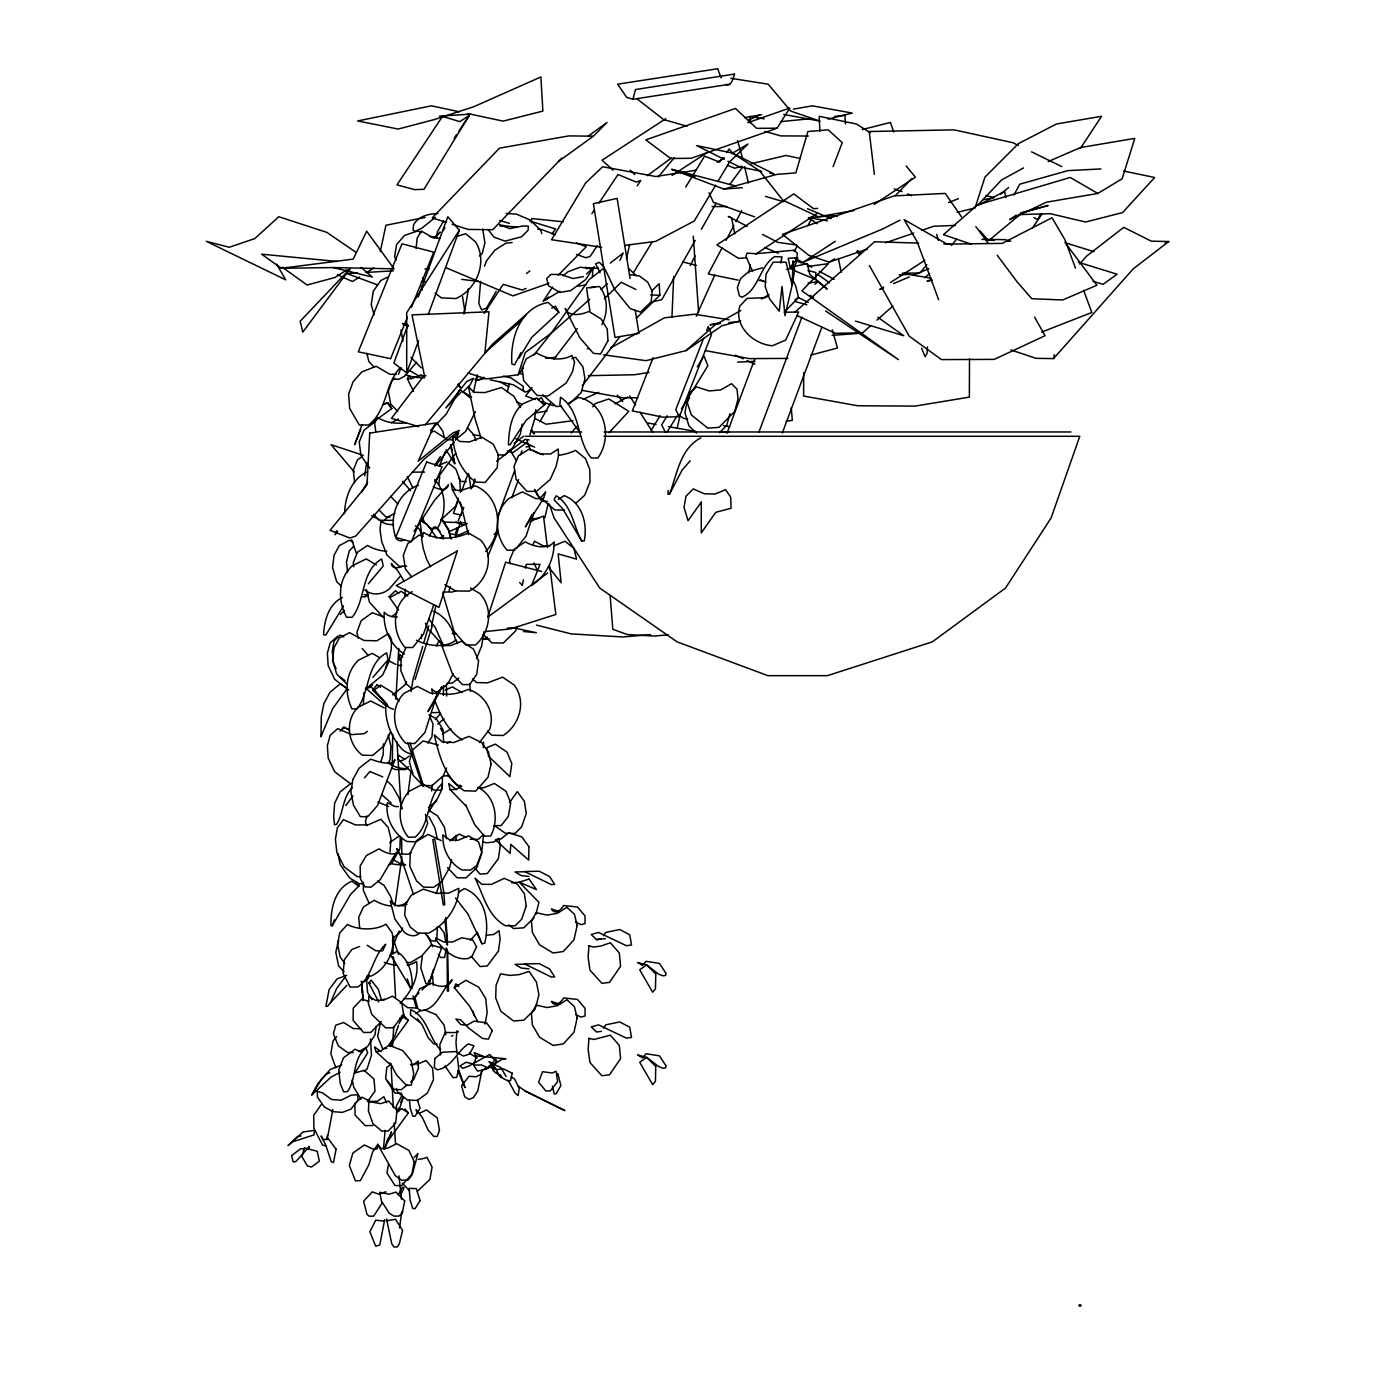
<?xml version="1.0" encoding="UTF-8"?>
<svg xmlns="http://www.w3.org/2000/svg" width="1375" height="1375" viewBox="0 0 1375 1375"><rect width="100%" height="100%" fill="white"/><g stroke="black" fill="none" stroke-linecap="round" stroke-linejoin="round"><path stroke-width="1.5" d="M363.395 882.406L363.344 890.416L369.17 903.323M803.688 372.625L803.619 396.034L857.622 405.745L914.977 406.123L969.358 397.134L969.495 358.909M364.736 475.853L366.644 462.55M443.438 695.32L443.489 685.472M442.423 776.823L442.303 788.528L436.047 801.556L428.433 807.555M392.322 764.036L392.7 734.147M383.402 743.892L383.23 754.566L380.703 761.87M400.262 836.309L399.919 848.702L392.184 862.641L388.781 864.875M815.667 279.469L794.819 270.858L790.212 267.3L797.947 257.761L788.15 258.277L790.212 267.3L807.434 263.639L809.737 274.295L827.131 289.094L815.667 279.469L815.856 272.542L807.916 270.497M531.472 222.784L531.644 218.539L563.217 221.787M671.945 317.436L673.664 276.684M483.33 747.708L483.588 741.984M363.395 704.223L363.945 692.691M592.419 277.492L592.848 268.606L579.992 267.248L567.806 271.837L563.234 275.739M437.405 927.008L436.872 937.733L435.394 941.05L431.338 940.913L425.253 933.608M395.88 699.308L398.75 648.467M383.488 1149.019L385.12 1130.302M927.438 346.947L927.059 353.323L925.169 356.761L921.594 348.15M392.528 1046.203L393.714 1027.039M422.022 536.009L419.908 520.661M421.317 638.619L421.592 634.545M390.019 852.122L390.981 838.802L388.214 827.458L380.909 819.294L368.105 824.863L355.609 824.983L343.423 819.689L337.339 827.956L335.414 839.317L336.875 852.569L344.094 866.766L357.191 876.631L360.903 876.597M668.198 490.359L667.872 494.209L669.436 494.261L682.12 470.078L690.216 460.762M431.664 790.9L432.248 785.039M416.092 248.548L417.123 238.236L421.248 231.017L433.606 238.012L439.948 238.391M436.666 237.858L437.284 231.997L443.695 220.842M410.919 771.616L407.911 794.561M404.697 595.564L405.436 589.222M480.597 281.359L478.827 303.531L481.611 309.891L486.475 308.069L496.203 291.38M535.786 409.647L534.6 419.169L529.908 434.947M438.728 484.894L439.811 476.403M376.131 1026.248L375.031 1034.791L367.538 1046.581L358.806 1051.652M344.678 511.672C345.297 496.1 352.052 478.844 366.953 471.969M326.837 1139.514L327.387 1135.286M399.506 1227.944L401.758 1211.719M394.9 905.798L401.93 856.917M455.641 840.881L456.552 835.227L450.656 840.812M411.056 691.625L413.084 679.25L422.692 646.405M464.32 313.723L468.462 288.63M446.239 947.891L444.675 957.344L440.636 957.55L438.333 954.456M397.994 1111.602L398.612 1108.078M522.208 424.05L520.455 433.795L512.892 447.511L504.9 455.022L497.664 454.884M388.472 1164.487L386.942 1172.858L394.952 1185.525L401.586 1185.68L412.552 1173.459L417.983 1153.505L414.047 1157.612M523.359 579.7L522.294 585.458L519.612 582.381M525.473 568.167L526.178 564.334L540.048 564.352L531.575 585.475C546.253 576.108 554.486 559.127 554.091 541.887A23.667 14.266 27.1 0 1 525.302 541.836L514.164 549.209L509.609 560.089L510.177 563.819M327.147 1139.772L332.836 1109.47M477.297 374.842L473.481 392.356M484.98 1024.1L487.18 1012.653L485.719 998.491L478.723 987.198L465.902 980.306L454.283 987.611L469.717 1006.259L477.744 1021.642M748.791 273.006L750.337 265.083M1010.883 349.938L1036.08 358.342L1053.542 358.6L1054.316 354.647M442.905 538.966L443.609 535.494L440.447 538.072M380.136 1024.134L377.644 1036.441L382.508 1048.541L386.787 1048.386M531.85 521.142L532.709 516.983M431.509 626.227L435.841 605.859M387.87 1138.448L384.536 1149.139L391.566 1131.866L387.045 1142.298L408.375 1112.822L404.886 1109.023M380.291 251.539L385.928 225.259L425.202 217.439M428.794 980.427L427.969 984.191L422.005 990M626.398 258.895L629.698 244.406M780.656 263.003L782.066 256.902L774.606 256.627C759.361 266.492 759.12 289.575 741.898 297.258L739.406 295.866L737.344 287.547L740.575 278.558L748.859 271.528L762.627 267.85M677.222 427.969L680.109 415.542M463.633 313.723L464.578 309.702L462.55 296.691M338.594 940.345L335.792 952.256L338.662 966.075L344.111 971.695M473.034 486.698L474.839 478.981M417.089 1064.834L417.983 1061.088L415.353 1063.82M507.341 391.772L509.334 383.453M544.809 517.756L548.264 503.284M366.867 815.856L365.406 821.683L366.73 825.619M535.889 914.392L538.931 902.309L519.269 882.183L511.672 882.836M535.889 1006.809L538.931 994.727L536.405 982.008L529.083 971.438L519.269 974.6L509.764 975.408L500.586 973.844L496.1 985.17L495.687 997.906L500.792 1011.227L513.494 1020.955L523.806 1020.233L535.373 1008.82M451.636 859.667L449.677 867.333L441.822 881.53L433.589 887.356L423.483 887.116L416.573 880.945L409.836 866.387L410.248 852.844L416.161 841.723L428.055 834.419L441.152 840.538M721.291 77.911A98.244 16.122 86 0 1 717.767 68.733L617.616 84.184L626.742 97.419L632.947 99.275L635.473 89.547L734.439 74.078M449.058 590.734L450.175 586.661M320.977 736.605L332.647 708.709L347.205 688.583L340.295 683.719L330 692.244L323.898 703.639L321.269 716.805L320.977 736.605L321.956 733.064M729.953 413.652L726.773 425.219L719.486 432.695M423.895 642.314L428.691 625.883M467.964 372.952L486.269 378.916L518.203 374.773L525.233 352.584L551.134 333.283L589.737 299.303M385.481 668.559L387.836 661.186M455.452 533.569L457.359 527.622M455.503 537.35L460.625 521.4M415.078 679.491L432.163 626.347M428.897 983.933L441.581 947.977L431.183 944.952L422.452 955.195L420.802 967.966L425.872 983.555L428.897 983.933L433.503 969.564M533.809 512.686L526.127 535.975L516.33 548.591M436.288 893.492L440.069 881.873M532.108 514.422L525.353 526.934L543.486 498.575L545.72 491.82L539.98 498.609M458.322 498.248L455.641 506.258L440.602 520.163M398.698 1111.155L403.425 1097.198M355.867 881.633A23.461 1.616 41.5 0 1 351.897 881.152C334.555 888.748 330.653 908.6 330.928 925.684L332.217 925.805L334.262 919.841M399.128 930.978L392.58 946.98M398.527 1025.166L394.883 1035.805L389.108 1044.794M518.977 358.239L531.661 337.459L558.817 312.297L548.212 302.448C519.853 307.467 510.056 338.662 511.861 363.962L514.542 364.942L520.902 352.739M473.808 1064.027L476.627 1055.966L505.897 1058.767L501.858 1059.266L494.931 1063.855M669.436 494.261C677.239 474.427 679.783 448.817 700.803 437.903M484.533 266.2L486.441 260.889L494.845 250.216L506.034 243.083L512.136 242.55M336.531 530.87L335.122 534.772L337.631 531.128M437.216 693.894L424.961 732.445L414.838 743.514L406.02 743.394C392.305 730.331 390.156 707.145 403.992 693.378L417.347 686.417L430.805 693.275L438.934 693.413L441.753 686.83L427.952 711.648L438.934 693.413M516.931 627.361L515.642 630.884L503.233 643.036L491.838 642.847L483.141 634.442M458.58 499.366L453.441 513.356L461.57 515.195M461.536 491.391L468.153 473.395M497.802 516.398L514.628 470.68M520.489 454.781L521.95 450.811M511.827 497.698L518.513 479.583M407.894 324.981L393.852 363.052L406.708 372.831L418.567 340.691M418.241 296.914L447.82 216.734L459.353 230.209L428.209 314.583M727.014 433.245L754.789 358.944M758.828 432.386L801.883 317.212M782.341 432.97L821.872 327.216M833.078 166.684L842.256 142.639L828.197 129.852L807.864 131.519L795.85 172.889L776.944 174.35L723.903 189.097L671.825 169.331L736.106 186.072M360.663 429.688L354.664 444.692L362.072 424.531M794.166 267.816L796.28 262.367L797.345 253.309L794.2 250.216L755.734 253.739L747.141 253.12L745.92 256.214L752.589 271.477M653.177 357.569L632.328 410.902L663.025 417.175L679.405 416.694L711.511 334.537L708.245 326.511L706.698 330.464M703.605 338.387L675.761 409.647L679.405 416.694M433.812 604.708L423.397 634.305L412.741 647.539L405.058 647.47C390.844 631.383 391.841 602.078 412.225 591.697M439.347 466.348L445.259 451.653M398.475 374.292L401.053 367.795M476.558 658.625L481.68 645.837L483.966 631.709M407.395 317.264L390.637 358.669L358.273 351.828L401.998 243.805L433.744 252.175L411.4 307.398M446.548 768.023L443.403 775.706L432.008 785.658L423.002 785.486L412.964 775.105L409.355 761.475L412.827 749.65L423.122 740.987L438.316 745.061M458.202 520.953L463.805 507.341M471.797 487.884L474.994 480.098M455.606 440.155L458.717 432.747L452.478 438.436M346.706 975.391L337.133 978.845L329.158 989.45L325.875 1006.414L327.68 1006.225L330.619 1002.478L336.514 988.728L344.334 978.141M454.283 987.611L455.916 983.847L458.786 986.528M475.355 411.709L465.627 431.509L455.675 439.519M532.95 544.741L534.497 541.234L543.503 545.961L549.587 545.961M405.78 647.934L401.105 658.487L400.847 670.777L406.484 684.062L412.517 689.322M369.05 975.012L366.695 980.289L367.555 992.441L371.972 999.659M619.884 260.425L623.236 252.983L610.311 263.072M696.248 316.13L714.811 275.052M361.608 492.181L367.641 481.92M400.658 1102.612L403.253 1097.061M400.658 1195.03L404.113 1187.622L402.291 1187.312L398.355 1194.652M402.652 928.005L401.002 931.511L393.061 938.163M436.511 645.992L438.986 640.698M390.586 731.809L383.848 745.989L372.625 755.425L362.347 755.219C347.583 744.03 344.506 720.878 357.93 707.386L370.7 700.975L384.192 707.919M307.931 1149.586L309.461 1146.389L296.089 1161.342L293.236 1162.064L291.569 1155.619L300.781 1148.641L304.356 1149.122M343.527 514.353L345.211 510.864M388.283 763.28L390.019 759.705L390.981 746.384L388.214 735.041M690.336 265.53L695.028 255.956M413.566 391.394L407.344 378.812L409.011 375.461L411.022 378.692M487.867 556.256L498.248 531.248L494.106 534.325M601.923 324.689C608.111 312.658 608.128 297.344 599.466 286.464L586.523 287.942L589.892 310.87M468.927 387.234L473.498 378.348L466.727 381.477L445.861 407.945L460.969 392.184M429.327 536.113L434.173 526.763M722.081 247.827L708.262 273.969L738.083 280.105M726.017 240.367L733.906 225.431M735.883 221.702L741.812 210.495M794.217 251.573L797.156 245.988M807.984 225.517L811.92 218.058M340.089 1072.277L330.877 1077.244L311.867 1094.912L317.917 1083.552L326.184 1074.27L329.708 1072.672M1013.942 195.061L1019.717 184.198L1067.945 170.62L1100.877 168.936M402.291 1094.895L396.395 1105.895L396.533 1109.556M399.128 1023.395L403.906 1014.509A17.583 6.033 32.9 0 1 399.953 1017.981M453.269 673.681L447.837 683.736L437.181 692.175M406.587 681.639L404.68 685.145L392.614 694.891M1040.686 214.088L1037.644 219.605L1033.88 217.594M695.148 240.436L661.822 299.647L653.314 301.606M701.387 229.35L715.962 203.431M539.894 421.713L550.498 403.219M459.766 389.486L446.273 414.116L430.512 430.392M332.217 925.805L350.556 894.42L359.202 885.655M715.67 185.195L694.22 221.048L655.583 241.381L624.491 245.455M717.819 181.603L729.627 161.889L747.966 144.031L731.723 153.639M633.428 272.697L652.334 241.742M685.695 187.086L704.602 156.114L719.692 162.181M469.339 115.345L423.964 189.32L414.7 189.63L396.997 184.886L442.475 116.394L459.852 121.636L469.339 115.345L458.837 131.192M651.062 430.409L660.034 415.8M667.236 415.8L661.667 424.858L665.225 431.956M697.297 366.867L703.966 355.988L707.867 365.767L681.502 408.684M667.219 431.939L677.102 415.834M777.15 128.184L756.645 128.356L735.488 108.436L645.786 139.889L670.622 158.469L691.092 158.297L777.15 128.184L789.817 108.006L747.914 122.667M428.553 812.178L436.236 799.975M355.162 1072.706L367.658 1052.889L366.008 1048.111C352.223 1058.819 356.795 1078.309 347.566 1091.561L343.733 1091.905L340.261 1083.741L338.748 1069.836L343.527 1057.77L355.094 1049.228L362.227 1052.442M427.814 743.222L431.973 736.656L433.005 723.92L429.859 716.702M459.353 230.209L406.708 312.658L406.708 372.831M484.516 312.898L503.198 284.35L522.311 290.039L526.075 288.423M382.456 1202.627L373.639 1216.136L369.136 1216.188L366.953 1214.297L363.619 1201.148L372.298 1191.884L378.692 1194.188L385.911 1191.73M1080.475 148.328L1101.564 116.273L1056.395 124.025L1018.445 143.584L984.912 177.152L975.081 207.969L957.155 212.369M454.163 138.222L456.5 134.698M591.886 213.692L594.258 210.117M599.019 203.002L617.994 174.505L636.333 182.084L640.767 180.503L637.227 185.797M434.655 465.248L440.43 456.569M597.248 245.764L590.202 256.352L585.905 257.761L576.434 254.427M1032.487 227.992L1042.078 213.847M603.505 935.705L605.705 932.456L619.678 929.517L629.733 934.777L631.52 945.003L626.381 945.708L598.538 932.439L591.233 934.502L596.475 939.623L605.447 938.712M603.505 1028.122L605.705 1024.873L619.678 1021.934L629.733 1027.194L631.52 1037.42L626.381 1038.125L598.538 1024.856L591.233 1026.919L596.475 1032.041L601.305 1031.353M442.664 231.12L444.95 227.786M321.372 1104.383L313.706 1115.331L313.912 1128.291L322.592 1145.169L326.012 1145.839M509.455 802.725L517.258 791.622L524.356 801.264L526.247 813.484L521.692 826.822L515.127 833.405L505.519 833.353L495.962 826.667M367.417 1101.736L375.031 1091.114L373.931 1078.963L364.066 1070.3L355.472 1072.844M1079.53 1305.219L1079.925 1306.25L1080.63 1305.27L1079.925 1306.25L1079.014 1305.391L1080.63 1305.27M389.555 1046.409L408.375 1020.405L404.886 1016.606M434.689 481.834L455.744 453.217M341 730.572L343.423 727.255L348.648 729.541M491.752 1064.267L489.706 1067.034L484.241 1068.77M720.277 161.064L722.82 157.627M726.636 152.488L729.18 149.05L733.133 153.588M729.712 184.473L742.431 167.372M345.778 805.595L352.963 795.884M552.578 287.066L543.056 301.348L559.848 291.259M551.908 233.922L555.62 228.937L529.925 221.083M378.744 1001.98L368.912 983.022L371.112 980.083L378.331 989.33L381.425 999.986M414.098 531.266L434.517 500.328L448.473 484.773A44.962 14.816 48.1 0 1 433.383 486.87M343.509 605.962L325.875 634.958L323.589 634.837C324.156 620.692 328.711 604.02 342.461 597.455M532.056 387.613L525.611 396.034L535.562 399.506M554.005 358.978L577.225 328.642M582.227 385.859L619.712 336.909M479.428 742.569L489.569 729.403C495.705 712.645 484.911 694.341 468.222 689.391A43.914 25.266 -35 0 1 431.681 688.927L432.661 694.066M485.667 551.478C504.316 532.589 501.239 496.547 475.234 485.822L460.488 490.6L452.444 489.741L451.086 483.227L455.125 489.586M435.325 466.108L454.334 441.77M518.203 374.773L523.462 368.139M533.998 354.853L551.134 333.283L589.291 279.486L603.848 268.125M951.5 245.472L956.553 239.13M336.634 1036.578L333.008 1041.03L330.825 1053.731L335.844 1067.791M571.278 433.056L576.658 426.491M592.745 406.811L595.427 403.528L608.781 398.956L628.822 411.314L609.005 432.764M658.316 176.945L674.214 157.747M311.867 1094.912L321.647 1079.066L330.464 1069.32L341.773 1064.972M920.064 272.8L926.87 264.636M368.277 583.859L383.23 566.019L381.717 558.955C360.577 571.312 365.956 599.758 352.223 617.289L346.637 617.272C337.597 600.892 337.752 578.806 352.395 565.658L366.248 558.92L376.389 565.005M400.073 1003.372C410.816 992.612 419.392 977.075 416.47 961.486A35.337 20.659 24.4 0 1 407.155 965.164M416.625 362.278L404.611 376.234L398.784 379.277L393.027 379.191M372.866 677.377L388.111 659.742L386.616 652.833C365.716 664.28 370.253 691.883 357.07 708.812L352.017 708.95C344.283 693.12 345.039 672.564 358.617 660.103L372.281 653.348L379.655 657.714M435.291 719.538L440.567 713.47M400.28 576.297L389.091 589.136A19.525 17.497 -38.1 0 1 364.736 589.892M484.069 312.95L486.853 309.77M689.683 397.891L687.208 400.692L684.905 412.689L688.961 425.975L696.661 433.142M1079.564 264.052L1086.594 256.145L1123.753 227.356L1151.356 241.175L1168.733 241.519L1133.138 268.933L1053.542 358.6M425.253 424.875L492.456 344.18L526.264 314.359L517.722 323.916L484.894 352.773L489.002 311.798L412.002 314.875L424.342 375.1L391.48 418.344L418.705 426.68M470.336 940.259L477.091 932.834M978.037 204.858L1001.602 179.953L1023.533 167.922M330.619 1002.478L346.981 985.273M381.236 1021.573L370.837 1032.419L363.498 1032.487L353.117 1020.319L353.255 1008.098L361.694 999.178L368.964 1001.395M561.773 158.108L492.714 229.728L468.084 229.419L452.152 224.297M895.469 195.525L911.848 178.492M792.172 278.592L795.85 286.361L798.514 297.533L784.197 312.262L798.686 312.022L785.641 340.123L772.423 345.744C753.517 344.438 733.528 326.081 739.853 306.041L747.141 298.392L765.308 297.653L768.608 295.831M463.031 392.081L468.995 385.98M474.977 379.878L477.967 376.819M545.841 299.939L548.745 297M558.319 275.103L586.283 246.692L576.606 242.98M353.53 546.511L349.284 550.825L346.448 562.083L347.634 572.017M435.222 237.188L440.223 232.117L435.205 236.93L429.636 236.603M400.331 367.572C384.656 383.762 387.527 410.592 368.569 424.978L359.356 425.012L349.663 408.461L348.614 394.161L353.1 381.717L361.866 371.886L376.148 366.283L389.95 374.327L396.344 374.292M558.439 161.459L593.364 136.194L606.994 122.461L587.898 136.366M368.809 977.419L364.667 981.578L360.989 981.561M408.392 766.562L405.436 769.519L395.312 769.553L391.737 768.092M533.93 917.83L523.806 927.816L513.494 928.538L508.733 924.894M604.364 298.736L621.191 282.305L635.8 289.438M651.509 291.156L659.123 283.714L659.88 295.264L636.316 318.192M419.031 992.922L413.084 998.731L403.769 998.68M383.797 520.953L387.836 517.017L394.934 513.305M352.43 787.48C342.478 797.242 343.492 812.745 336.652 824.347L334.486 824.673L333.678 816.423L334.606 803.327L340.175 791.811L351.158 783.269M569.852 403.442L581.23 392.494L584.942 378.881L582.948 366.833L575.592 357.345L571.777 358.566M372.402 684.991L369.566 687.723L365.733 687.998M479.514 255.956L482.298 253.292L484.911 242.894L482.728 229.092M340.227 614.591L344.609 610.414M398.544 610.225L389.091 596.767L395.502 590.717L398.75 593.502M417.588 1191.042L429.911 1179.458L432.077 1167.031L426.886 1157.234A18.838 10.364 1 0 1 418.361 1159.383M435.359 217.336L421.798 228.216L414.889 231.43L413.016 229.831L413.634 224.709C418.327 216.253 428.863 213.589 437.903 213.572M292.308 1141.92L302.913 1132.02L314.428 1130.37L314.033 1134.891L292.308 1141.92L287.977 1145.598L297.361 1136.764L301.056 1135.905M340.089 731.122L344.334 727.169A22.602 17.222 5 0 0 349.508 729.97M437.714 724.144L444.039 718.867M575.764 503.284L584.702 495.258L589.995 481.869L589.772 469.477L585.509 458.631L575.489 450.381A33.292 19.903 -13 0 1 559.556 455.159M603.711 354.819L645.992 360.68L686.039 350.591L714.605 325.239L740.833 310.509M870.564 325.772L862.589 332.836L835.33 333.3L797.002 315.511M876.941 320.134L892.891 306.006M924.791 277.767L929.586 273.522M337.752 636.213L330.172 642.898L327.37 653.142L328.178 665.62L334.658 679.319L348.752 690.027M794.75 312.314L874.603 241.742L918.586 243.134M600.995 289.403L607.423 283.748M1021.763 213.091L989.312 240.144M364.083 1071.469L367.142 1068.839L371.473 1055.158L370.425 1038.916M586.523 274.02L594.155 266.681L585.647 279.606L570.694 290.606L559.934 292.394L548.522 285.794L546.648 278.609L550.877 274.381L561.086 274.553L572.911 278.541L583.43 276.633M545.084 404.336L526.264 420.2L510.142 444.675L508.406 444.727C509.042 429.842 510.898 413.669 523.239 403.597L536.542 397.925L543.417 404.387L545.084 404.336L541.561 397.753L537.763 399.627M1000.708 194.098L1008.7 187.481M368.483 594.241L365.337 596.836L361.488 596.767M365.337 689.253L382.697 674.97L389.039 661.134L391.291 648.948L391.428 639.272L388.369 633.634L376.922 640.802L363.98 640.475L349.577 632.637L339.316 638.017L334.073 647.642L332.561 659.914L336.669 674.042L347.325 684.492M407.498 1084.617L401.311 1089.688L394.195 1089.481L385.67 1078.739L386.787 1067.378L391.497 1064.044M410.575 1082.073L413.669 1079.547L418.395 1068.341L418.258 1061.414A17.136 11.997 27.9 0 1 411.967 1064.663M514.267 443.3L523.755 436.098M391.755 616.791L397.066 612.528M795.231 299.784L798.497 297.189M814.842 284.264L818.108 281.686L808.053 283.044M395.158 378.228L391.875 380.806L388.352 391.445L390.672 403.941L397.822 411.486M526.556 273.47L529.822 270.961M496.616 461.244L525.009 439.433L529.169 439.88M375.444 421.523L363.962 430.238L359.236 441.925L360.92 455.383L369.686 468.102M415.972 1013.702L420.733 1010.144M397.1 1112.083L401.723 1108.628L408.375 1112.822M647.333 175.691L671.327 158.005M547.645 573.014L487.764 617.134L505.639 562.169L541.63 571.467M526.384 442.767L513.098 452.53L507.375 450.931M458.889 678.133L452.22 683.048L446.961 683.375M371.525 423.225L391.789 408.581L388.025 402.669L382.731 404.869M450.175 840.589L459.233 834.109L466.486 837.564M367.452 731.362L364.255 733.648L351.673 734.628L337.752 728.63L330.172 735.316L327.37 745.559L328.178 758.038L334.658 771.736L350.333 783.63M389.727 842.583L398.355 836.619M686.039 350.591L721.995 325.755L740.678 320.908M362.45 456.448L357.414 459.903L353.306 470.216L354.595 482.762M1016.366 215.084L1009.645 219.588L1046.427 202.194L1097.852 193.463L1122.172 178.75L1134.77 138.394L1080.509 147.537L1048.197 161.545M755.992 253.962L816.784 213.675M874.242 204.411L915.372 177.152L906.159 165.963M665.809 118.663L602.044 160.222L613.044 170.122M672.014 175.416L707.936 152.058M835.364 241.278L803.309 262.144L882.733 228.937L899.972 220.172M883.352 287.117L879.742 289.438L883.678 287.788M890.553 282.477L924.773 260.391M459.216 891.894L464.423 888.542C486.148 897.136 489.586 923.072 484.739 943.25L481.92 943.766L477.159 932.113M347.273 269.62L334.967 277.475L307.089 285.038L282.253 267.163M359.58 276.994L352.498 281.514L337.373 274.777M366.644 272.473L373.725 267.953M961.486 216.872L945.244 193.428L894.266 195.869L782.444 234.334L808.706 255.269L829.211 262.144L834.677 258.775M445.981 449.694L454.747 463.667L453.733 457.995M442.303 734.095L451.034 728.87M421.558 956.003L410.678 962.517L406.467 962.5M461.828 786.156L456.345 789.422L450.123 789.611L448.628 783.458L456.259 789.559M717.269 162.181L724.487 157.902M487.248 637.123L483.588 639.272L489.534 639.117M567.755 403.7L578.686 397.375C605.481 403.442 612.7 437.216 597.867 457.995L591.302 457.961C576.022 440.172 581.47 410.902 560.502 397.272L559.866 404.731L580.267 433.005M761.423 298.959L768.917 294.748M610.62 347.995L664.452 317.814L694.564 314.205L729.042 319.791M615.003 403.889L627.859 396.963M447.047 743.411L450.347 741.641M486.337 1068.856L491.459 1066.158M551.736 308.137L555.5 306.144L558.817 312.297M979.034 204.858L1004.575 191.366L1005.881 197.502M391.394 422.744L398.492 419.014M387.544 277.166L380.806 280.5L373.295 291.225L371.233 304.58L374.103 314.806M1164.986 243.341L1168.733 241.519M381.425 1000.398L384.467 998.938M416.333 1008.047L412.981 995.861M747.897 120.519L759.516 115.105M445.431 690.061L452.358 686.898L462.189 692.639M457.789 535.545L468.548 530.698M583.155 399.3L598.675 392.339M449.78 531.334L467.277 523.531M439.433 465.111L446.978 461.863M417.759 1064.078L426.078 1060.52L432.592 1068.134L433.503 1079.667L427.264 1093.245L417.295 1100.412L407.584 1100.103L397.822 1092.352L396.412 1088.845M455.933 590.511L452.341 592.041L443.162 591.972M484.206 377.352L476.919 380.463L484.223 378.623M893.527 283.611L909.27 276.959M913.189 275.292L928.933 268.641M553.644 545.944L564.953 541.217L573.839 548.212L576.589 559.127L558.147 553.902L561.138 582.742L548.333 566.723M418.481 485.203C399.369 491.631 389.331 514.233 394.539 533.259A25.592 11.447 -64 0 0 404.302 540.031M383.539 404.267L387.166 402.789L391.789 408.581M948.578 202.555L958.461 198.636M406.966 904.286L403.15 905.798L395.656 905.437L390.208 900.9L394.831 918.861L404.439 932.422A13.733 10.381 49.7 0 0 419.513 933.075M529.873 521.452L543.486 516.106L547.422 547.491M451.55 1036.062L452.959 1035.513M1041.7 332.08L1091.819 312.503L1083.655 290.383M359.631 946.447L351.914 949.455L344.369 959.698L343.114 973.208L350.161 987.13L357.981 986.941C372.797 976.267 372.608 955.814 385.756 944.247L382.645 950.813L375.873 950.795L367.177 945.295M931.064 279.675L927.059 281.153L932.405 280.156M430.581 432.438L434.242 431.131L447.459 439.605L453.578 440.017M411.194 852.947L407.533 854.236L399.627 853.841L396.653 848.513L400.658 856.436L413.514 894.575M548.952 283.284L512.892 295.883L445.998 267.73M829.211 262.144L867.453 249.012M885.552 242.791L913.739 233.114M921.783 230.347L933.848 226.205L955.212 225.431M456.053 236.62L465.609 233.75L475.406 241.691C488.125 261.834 476.902 289.317 455.933 298.581L441.323 297.842L435.084 293.116M741.916 166.169L734.766 168.231L727.22 165.206M1021.728 212.884L1048.145 205.459L1020.387 213.091M810.941 355.077L837.478 347.995L832.305 329.88M862.159 129.577L890.45 122.461L893.681 131.948M828.077 119.109L852.242 113.077L812.333 105.823L793.323 109.141M751.197 163.728L785.847 155.461L800.491 158.537M526.023 446.995L530.148 446.102M720.294 322.712L709.981 324.809L720.414 323.606M534.617 413.136L547.112 410.936M744.752 117.631L761.647 114.675M854.116 210.53L818.262 216.769L782.839 200.183L759.516 170.741L732.463 153.072L696.472 145.544L724.178 159.311M982.85 199.77L993.369 197.983M649.069 372.333L634.562 374.739L588.397 375.684M577.672 286.206L585.905 284.883M695.87 170.242L655.737 176.516L602.628 166.753L585.63 182.927L551.547 239.714L601.648 247.259M632.947 99.275L729.712 84.219M500.122 225.93L503.834 225.38M442.028 892.598L443.798 892.358L434.775 839.18L432.798 839.575L443.334 905.128M596.475 939.623L601.305 938.936M786.397 269.448L792.705 268.572M807.4 266.544L828.403 263.656L801.9 290.812L898.339 359.597L825.55 310.922M573.014 420.681L546.15 424.222L534.703 418.344M786.087 421.214L792.344 420.389L791.244 407.688M281.342 268.297L353.22 259.119L366.678 231.206L394.092 268.847L333.266 267.575L281.342 268.297L261.594 254.186L337.373 261.473M390.483 954.473L410.713 988.281L412.122 988.109C412.706 974.256 409.355 959.337 396.825 951.517A24.062 1.856 -36.5 0 1 392.305 952.17M728.767 322.644L739.2 321.423M381.012 1051.6L374.55 1046.891L375.959 1051.583L380.772 1051.033L388.936 1045.223L402.755 1050.586L411.039 1060.606L413.738 1073.548L411.348 1085.013L406.536 1085.459L396.791 1075.181L389.83 1062.755M485.65 631.555L510.709 628.839L555.844 614.47L549.794 566.328M587.4 348.769L588.878 348.614M780.484 121.636L809.6 118.8M834.556 116.359L844.955 115.345L845.453 123.922M486.458 935.206L493.745 934.502L498.953 930.703L500.156 938.936L498.42 951.036L487.3 965.972L480.098 966.573L471.281 956.416M545.531 358.273L555.93 357.277M531.025 519.011L538.897 518.289M590.047 287.633L595.323 287.152M668.25 634.82L654.208 636.058L627.223 634.511L612.837 629.286L610.105 595.341M650.513 634.614L622.858 636.969L571.038 633.875L536.508 625.109M817.609 208.381L813.553 208.691L793.787 193.909L716.891 244.887L738.581 258.397L746.625 257.812M723.903 189.097L742.311 187.688M832.098 335.38L858.877 333.369M1079.014 1305.391L1080.802 1305.511M439.416 116.153L470.491 114.108M443.455 775.998L448.714 775.672M598.555 268.228L586.231 268.503L585.286 267.266L592.367 268.898M357.517 272.955L346.981 273.591L377.781 284.969M365.939 272.456L393.336 270.841M424.927 268.967L429.155 268.727M755.081 361.419L737.567 362.072M407.344 378.812L411.417 378.641L421.231 374.928L424.273 377.661M720.655 432.163L729.077 431.802M507.358 628.1L512.514 627.877M899.181 274.794L908.823 274.433L930.944 278.163M1018.652 214.603L1050.38 213.692L1085.528 222.028L1122.55 212.592L1154.673 177.495L1123.598 171.016M432.712 712.628L438.505 712.491M478.088 787.927L483.742 787.789L494.398 783.441L506.034 791.33L510.727 802.862L508.303 816.475L501.17 825.55L493.694 825.705M561.533 406.312L556.084 406.45L542.661 394.762M524.975 871.561L539.206 871.217L549.639 876.58L554.692 884.452L551.289 884.589L525.095 871.75L514.989 871.939L521.348 875.652L528.945 876.408M524.975 963.978L539.206 963.634L549.639 968.997L554.692 976.869L551.289 977.006L525.095 964.167L514.989 964.356L521.348 968.069L528.945 968.825M372.831 1125.506L365.234 1125.661L355.077 1114.987L354.853 1103.352L362.106 1097.198L370.116 1101.444L377.369 1101.289L383.883 1096.734L386.65 1102.698M581.711 540.994C573.255 525.869 572.258 505.759 556.308 495.773A24.097 3.661 -41.7 0 0 554.314 500.053L562.65 508.698L581.711 540.994L584.272 540.942C587.606 523.411 582.227 502.7 564.197 495.602A24.097 3.661 -41.7 0 1 558.37 499.314M637.811 397.719L623.648 397.908L582.364 390.431M406.725 566.242L399.317 566.294L386.994 555.07L381.734 541.716L380.016 529.925L380.978 520.85A23.117 11.55 -19 0 0 393.662 524.597M397.822 665.431L401.689 665.414M787.961 358.411L749.341 358.6L705.358 350.625M363.017 883.695L358.944 883.712L349.577 877.852L340.158 864.514L337.941 853.566M367.073 976.078L371.147 976.061C387.011 968.602 396.275 949.764 392.03 932.663L385.997 924.206A29.012 17.772 3.4 0 1 347.394 924.481L339.728 933.006L337.562 944.161L340.158 956.931L344.867 963.6M902.309 273.144L919.17 273.075M412.345 472.141L424.617 472.089M543.486 498.575L535.7 498.592L522.363 491.889L508.613 498.695C493.711 512.136 494.364 535.459 507.031 550.189L515.092 550.172M712.044 206.559L726.619 206.559M534.325 431.973L581.625 431.973M604.192 431.973L1070.953 431.973M525.473 436.288L580.697 436.288M604.02 436.288L1079.787 436.288L1051.119 517.945L1005.52 588.053L932.302 641.867L827.372 675.675L767.92 675.675L677.119 641.867L599.741 588.053L554.142 517.945L549.244 504.006M393.748 520.334L380.617 520.334L371.663 515.659M564.472 509.97L554.864 509.97L537.333 495.206L534.6 489.466M808.311 136.039L780.725 135.902L764.827 131.347M460.642 785.383L457.084 785.348L447.545 775.208M593.364 136.194L568.803 135.902L499.469 148.173L432.231 217.903L446.17 222.372M981.887 239.405L1005.108 239.645L1009.181 240.917M470.112 839.3L478.242 839.386L483.588 834.402L481.559 853.755L476.73 867.883L465.988 877.852L457.084 877.783L447.545 867.625M403.305 324.466L407.516 324.569M426.061 375.787L418.292 375.616L409.63 370.562M390.019 517.103L385.997 517.017L378.864 509.902M437.181 1044.055L433.812 1043.986L428.123 1037.592L422.383 1025.114L417.364 1018.823M353.203 1052.562L347.411 1052.425L338.353 1045.894L333.438 1033.794L335.706 1025.252L343.595 1022.502L353.375 1028.586L361.023 1028.775M401.586 1093.263L394.952 1093.108L386.942 1080.441M759.189 280.62L763.4 280.723M421.369 281.634L424.892 281.737M943.714 243.925L949.988 244.114M404.009 863.964L400.28 863.844L393.027 859.409M417.295 1007.995L407.584 1007.686L401.07 1002.512M410.472 1064.577L414.219 1064.714M650.495 294.92L659.88 295.264M444.417 522.053L465.609 522.844M466.348 481.594L460.797 481.37L458.58 477.95M994.245 240.419L988.041 240.144L980.048 230.862M1006.655 240.969L1010.797 241.141M398.458 806.661L394.762 806.438L387.406 802.673C384.948 817.816 393.662 833.783 406.673 841.431L415.13 841.895L422.933 835.553L427.659 823.419L425.408 814.378M506.223 213.4L516.622 214.208L529.942 219.897L540.547 230.02L541.87 233.612M452.186 633.514L456.397 633.875M523.462 631.52L536.37 632.706L513.717 627.859M500.294 225.448L516.88 227.098M537.608 229.144L541.75 229.556L555.311 234.781M389.091 596.767L390.981 596.973L401.208 591.302L407.877 596.148M547.456 501.411L541.372 500.672L534.6 489.758M461.759 279.366L478.809 281.497M408.375 1020.405L401.723 1016.211M472.691 434.723L480.03 435.72M796.469 244.973L777.7 242.327L762.489 234.369M629.767 274.605L639.409 275.997L647.763 282.167L652.163 291.208L651.166 301.83L640.544 312.091L630.266 308.653L614.763 289.627L605.034 269.122M730.795 78.289L768.178 84.202L790.78 111.083L820.016 121.12L783.733 114.469M764.173 118.834L749.891 116.394L750.269 122.822M827.337 220.842L808.62 217.628L833.198 215.789L837.272 216.511M368.912 983.022L370.614 983.314M647.763 423.002L656.064 424.463M668.508 426.663L695.492 431.423M687.706 419.1L683.495 418.344L678.391 414.631M723.456 425.58L729.764 426.731M449.745 533.689L459.559 535.648M761.664 171.411L738.959 166.65L727.873 161.15M769.931 173.147L774.056 174.006L732.463 153.072M469.373 1053.095L476.798 1057.908M459.439 111.788L431.423 105.823L357.689 120.948L398.166 129.061L434.534 119.522L473.962 106.648L540.873 76.966L542.884 111.083L503.113 121.12L467.534 113.523M490.222 379.809L513.322 384.811L524.339 391.566M444.864 919.72L447.545 944.883M503.319 376.114L510.778 377.816L523.377 386.358A25.145 6.634 -60.2 0 0 530.698 389.056M333.266 267.575L372.384 277.08L361.127 267.438M985.961 195.628L994.039 197.605M474.323 1064.284L466.142 1062.239L460.058 1065.866L462.636 1068.306L468.187 1066.433L489.655 1054.47L494.811 1060.125M482.711 841.844L486.458 842.789L493.745 842.084L498.953 838.286L500.156 846.519L498.42 858.619L487.3 873.555L480.098 874.156L475.062 868.347M682.533 261.869L696.42 265.409M519.166 373.278L522.758 374.206M794.544 301.348L806.919 304.838M687.036 126.259L663.575 119.522L636.848 98.708M499.589 220.498L509.437 223.334M765.462 196.402L783.492 201.678M855.439 321.08L903.719 335.706L877.834 317.264M1078.378 262.264L1117.05 274.209L1103.094 284.367L1092.987 281.256M1065.745 242.894L1094.087 251.711M671.825 169.331L694.994 176.859M363.189 455.331L331.1 444.675L354.217 471.883M894.248 188.908L902.12 191.572M971.3 244.2L943.439 234.661L977.522 204.892L1070.231 177.478L1097.852 193.463M541.544 401.586L553.489 405.745M559.573 911.797L551.478 908.961A15.898 7.803 -72.3 0 0 563.63 905.523L577.448 907.002L585.045 915.888L585.062 923.587L581.006 924.636L575.592 922.178M559.573 1004.214L551.478 1001.378A15.898 7.803 -72.3 0 0 563.63 997.941L577.448 999.419L585.045 1008.305L585.062 1016.005L581.006 1017.053L575.592 1014.595M754.617 216.838L713.453 202.331L708.984 192.758M422.933 536.473L419.066 535.098L407.773 543.675L403.287 555.414L405.505 569.027L411.417 576.589M383.488 616.859L372.281 612.717L361.144 620.778L356.916 632.277L358.153 638.052M499.469 224.709L509.833 228.594L522.586 226.033L528.481 226.153L528.069 230.278L521.503 236.809L505.227 241.123L494.106 237.239L488.108 229.591M483.158 1056.189L474.169 1052.631L476.798 1058.011M760.014 279.795L765.737 282.064M455.778 521.984L463.53 525.13M377.884 802.055L388.627 806.438M424.273 1009.766L435.995 1014.595L444.073 1025.011L445.844 1034.584M382.748 776.875L369.858 771.513A31.505 1.341 -53.3 0 1 364.409 777.855M764.5 247.448L778.284 253.223M796.005 260.631L801.917 263.106M477.898 787.325C495.327 795.764 499.555 819.775 490.652 836.017L484.447 836.172L474.822 824.828L465.489 804.512M807.537 208.708L831.05 218.625M492.834 1063.906L500.861 1067.516L506.155 1076.573M515.9 438.762L534.617 447.167M735.402 355.248L743.153 358.806M747.038 360.577L754.806 364.134M516.519 401.758L521.52 404.147M1018.308 145.406L1012.653 142.639L954.027 129.852L869.241 131.519L874.38 174.35M1031.542 151.852L1061.758 166.581M798.686 297.653L808.277 302.397M524.7 1090.822L564.884 1110.622L525.216 1090.942L518.306 1086.216M907.775 193.909L911.488 195.766M343.75 636.917L340.038 635.061L334.056 641.077L332.252 651.028L333.592 663.438L336.119 668.594M433.211 611.17C445.259 615.897 453.252 628.289 455.555 640.647M388.352 660.636L395.931 664.486M747.278 226.411L728.269 216.459L731.552 217.68L734.783 233.922M794.819 258.173L811.697 267.231M819.208 271.27L834.212 279.331M353.169 542.18L349.577 540.22L339.316 545.6L334.073 555.225L332.561 567.497L336.669 581.625L341.241 586.094M428.983 714.725L436.288 718.713L442.956 729.541L443.661 742.672M499.589 381.597L508.887 386.856M511.139 1076.969L514.491 1078.877L519.217 1088.364L518.117 1095.566L515.109 1093.073L508.2 1080.234M421.214 232.719L417.931 230.828L404.439 235.452L396.636 244.527L394.573 256.506L396.12 260.081M470.439 588.053L479.72 593.433C493.711 608.266 490.239 631.916 475.578 644.978L465.661 644.909L454.008 631.245L442.664 593.141M444.881 584.667L455.623 590.958L469.15 591.113C487.403 581.969 495.533 555.603 480.459 539.963L468.514 533.036A46.423 31.058 -25.8 0 1 423.62 532.348L421.644 539.12L423.242 548.556L426.783 559.659L430.598 566.723M464.372 392.597L471.556 396.997M810.047 295.367L813.553 297.533M870.341 132.722L856.419 124.025L819.173 116.273L819.878 131.106M428.931 810.305L437.577 815.908L444.434 827.217L446.583 838.767M389.984 955.78L393.37 958.014M377.592 881.117L384.089 885.414L390.637 896.552L393.25 904.441M808.397 217.783L817.317 223.73M377.008 684.819L380.548 687.191M404.68 759.309L398.733 755.288A21.88 6.102 -50.2 0 0 409.217 755.958M488.898 1066.175L494.089 1069.716M356.211 252.484L326.803 232.358L278.764 216.734L254.788 238.597L229.247 247.259L206.267 241.312L285.708 279.847L276.633 264.137M817.455 274.192L829.52 282.803M340.312 677.17L345.073 680.625M420.956 519.991L427.367 524.683L436.717 537.986M457.48 384.639L460.539 386.977M419.53 1022.106L410.506 1015.111L410.695 1009.645C427.694 1016.967 428.57 1037.884 440.636 1049.967M448.456 463.066L455.864 469.047L459.817 479.617L460.35 492.233M857.536 250.542L860.819 253.206M461.089 390.448L470.061 397.753M496.427 1073.394L493.092 1070.627L492.903 1065.591M462.309 739.991C447.769 730.83 440.275 715.155 434.483 699.6M404.387 654.105C390.345 645.408 382.972 628.444 384.244 612.219A23.341 14.111 -25.5 0 0 397.306 616.877M472.416 678.889L476.678 682.584L487.678 682.825L502.597 677.153L514.181 685.025C526.625 701.37 519.853 724.814 503.233 735.47L491.838 735.264L487.489 731.07M366.386 688.669L386.53 706.475M381.872 794.784L391.17 803M415.473 525.714L419.805 529.564L422.005 537.436M375.959 1051.583L392.752 1067M402.686 657.233L399.609 654.397L399.747 660.292M398.819 760.117L412.878 773.128M488.159 755.992L509.902 776.634L511.809 763.589L507.031 752.159L495.361 744.15L486.836 747.622L487.833 753.895M628.925 268.744L636.127 275.602M386.856 780.794L392.322 786.036L398.973 797.62L402.308 808.844M420.475 519.836L423.483 522.706M630.18 170.156L634.717 174.591M410.953 357.5L421.317 367.881M372.986 690.078L387.32 704.894M450.123 789.611L465.747 805.819M856.625 251.487L859.547 254.53M402.291 1183.188L409.63 1190.836M435.703 526.831L440.017 531.334M604.106 267.266L599.397 262.333L595.598 263.777L600.05 272.783M390.672 496.358L397.822 503.903M467.363 427.814L473.842 434.689L475.973 440.55M374.361 367.348L368.878 361.505L366.85 353.289M387.509 704.911L374.155 690.164L387.647 705.925M373.484 514.181L378.83 520.094M382.852 616.962L369.48 602.164L366.42 589.686M429.464 630.18L440.258 642.348M434.741 479.72C447.133 492.628 446.325 513.889 437.336 528.498L430.444 528.327L424.72 522.62L422.262 517.447M362.227 648.536L368.363 655.48M617.22 395.158L622.737 401.586M402.583 481.336L410.541 490.72M369.892 685.403L380.05 697.4M455.486 897.978L467.964 914.066L481.92 943.766M439.45 926.647L444.073 932.594L445.844 942.167M491.322 1066.037L493.848 1069.303M496.375 1072.552L501.205 1077.708L500.448 1074.734M428.639 618.767L435.033 627.052L443.678 646.147M531.214 430.53L533.62 433.692M1064.817 242.258L1096.923 285.209L1062.755 299.956L1031.834 298.736L1017.242 282.047L997.167 255.166M975.82 226.6L988.367 243.409M399.025 701.267L392.339 692.295L380.497 685.094A27.483 1.873 -44.7 0 1 377.008 684.819M436.648 422.555L442.733 431.028L444.177 437.233M440.516 946.309L441.581 947.977M441.736 518.719L448.748 529.667L451.258 539.138M441.375 518.959L448.37 529.908L450.416 537.453M629.698 395.966L635.439 404.989M640.028 412.225L652.644 432.094M531.97 430.22L534.256 433.812M437.198 528.137L443.781 538.622M509.764 449.797L516.536 460.694M404.044 581.041L397.736 570.711L391.394 563.475A29.786 10.484 -43.2 0 0 402.858 566.242M440.516 728.337L443.455 733.184M360.955 1099.055L353.77 1087.247L352.155 1079.994M422.503 277.802L424.617 281.325M520.403 407.533L513.906 396.327L501.497 387.492L484.877 392.58L473.859 392.305L468.445 386.65L475.166 419.152L481.113 438.23M1034.567 317.092L1045.069 335.706L994.211 359.391L941.48 359.597L909.236 336.205L869.361 265.512M452.444 489.741L463.134 509.266M428.914 816.63L434.912 827.956L437.422 839.42M407.275 476.523L412.913 487.97M444.984 1065.986L453.097 1077.691L456.775 1077.312L458.717 1068.255L457.359 1057.083M427.556 935.395L432.609 946.705M534.033 562.959L537.367 570.522M425.425 623.184L428.244 630.523M458.494 383.677L459.817 387.2M407.189 978.862L410.713 988.281M938.627 299.733L917.159 241.742L904.2 219.691L947.066 244.114L1002.203 243.392L1052.064 217.748L1065.109 240.092L1075.491 268.263M457.497 643.62L456.139 639.822A31.952 20.041 18.1 0 1 416.436 640.217M526.883 440.275L530.372 450.227M398.561 954.473L393.766 940.689L393.697 936.427M351.673 539.756L356.503 553.627M407.739 742.775L422.709 786.294L423.517 785.984L410.025 742.964M737.55 140.594L742.586 158.417M468.445 534.6L460.298 502.064M417.536 1100.223L420.062 1108.233L415.13 1116.208L412.775 1116.122L410.162 1107.837L409.475 1099.897M472.708 1010.642L474.478 1016.262M936.667 234.369L938.386 240.35M450.416 445.036L454.747 463.667M450.759 444.83L452.272 450.502M421.334 286.206L422.314 290.005M557.82 1073.497L560.862 1085.597L556.205 1093.778L554.211 1093.916L552.406 1086.25M744.562 166.633L748.481 183.03M838.423 258.552L841.208 272.456M400.95 329.966L402.978 341.258M630.094 278.541L617.134 198.395L593.398 203.706L615.02 337.391L638.962 333.369L635.216 310.166M468.858 474.375L471.006 488.967M375.805 431.509L374.602 423.087L377.489 417.502A47.231 35.75 -26.4 0 0 405.763 422.83M469.614 684.097L470.559 691.47M363.017 1000.57L361.694 981.991L363.223 1000.587M395.553 1143.948L394.109 1122.705M398.939 1175.814L401.431 1199.172M353.736 566.827L353.306 562.633L357.414 552.32L367.486 545.428A28.187 19.284 19.2 0 0 386.805 551.186M456.93 1053.13L455.984 1042.68L456.93 1030.906A23.822 2.08 5.3 0 1 445.277 1032.402L439.828 1044.639L440.516 1055.003M359.666 927.884L358.703 917.331L363.395 907.002L374.275 900.264A27.208 17.995 25.1 0 0 390.706 905.97M396.98 741.795L400.95 805.698M432.592 975.717L433.348 985.325M443.798 892.358L444.744 904.956M445.706 917.555L447.459 940.672M693.275 236.139L698.586 312.142M392.528 939.812L393.198 952.566M393.422 956.828L395.57 997.236M391.188 1067.498L393.319 1107.855M446.359 685.334L446.669 696.042M447.683 951.191L448.508 991.134L447.391 991.169L447.116 949.025M401.552 837.702L401.878 854.786M447.064 940.586L447.081 944.797M734.439 74.095A98.244 16.122 86 0 1 725.914 84.339M407.567 901.742A27.208 17.995 25.1 0 1 398.011 905.85M408.461 326.253A24.028 13.441 -22.5 0 1 402.531 323.314M424.652 377.575A31.419 20.23 17.6 0 1 405.264 374.584M393.577 709.259A25.713 15.194 -24.1 0 1 385.859 704.275C384.605 720.672 391.119 737.086 402.05 749.186A18.82 15.331 59.4 0 0 412.431 754.05M543.331 454.764A33.292 19.903 -13 0 1 532.933 450.312M367.864 595.461A18.081 17.669 -12.2 0 1 364.083 594.533M405.763 864.789A40.666 24.664 18.6 0 1 390.105 863.483M408.203 768.556A30.834 23.616 -18.1 0 1 388.18 762.833M395.811 965.233A35.337 20.659 24.4 0 1 384.33 962.397M701.284 502.116L701.267 532.933L715.756 512.308L731.07 508.286L730.727 497.217L725.553 489.655L715.086 494.038L704.344 493.78L693.292 488.898L685.97 496.238L684.028 507.306L688.033 520.712L701.284 502.116M665.775 973.087L665.758 975.425L662.939 975.82L658.573 974.084L647.006 965.147L637.639 962.534L642.52 965.422L646.061 961.314L659.484 963.428L665.775 973.087M665.775 1065.505L665.758 1067.842L662.939 1068.237L658.573 1066.502L647.006 1057.564L637.639 1054.952L642.52 1057.839L646.061 1053.731L659.484 1055.845L665.775 1065.505M528.894 846.656L528.722 860.08L510.761 844.37L510.142 853.411L495.447 839.798L500.964 838.973L508.595 832.837L521.744 836.791L528.894 846.656M655.755 974.084L655.445 988.831L652.627 992.2L639.736 969.839L646.697 964.906L655.755 974.084M655.755 1066.502L655.445 1081.248L652.627 1084.617L639.736 1062.256L646.697 1057.323L655.755 1066.502M792.997 261.078L792.206 284.952L785.005 315.7L782.031 286.361L779.23 311.145L769.656 299.062L765.222 286.67L765.978 274.33L773.145 262.178L785.984 262.178L792.206 284.952L794.612 270.102L792.997 261.078M434.758 1058.698L434.38 1067.722L437.473 1069.819C451.945 1067.189 457.016 1051.548 468.205 1043.934L473.98 1045.808L469.494 1054.127L463.358 1056.052L455.572 1051.583L442.355 1052.253L434.758 1058.698M368.878 1101.547L368.414 1111.017L372.969 1123.667L381.855 1131.161L388.248 1131.006L395.656 1123.134L396.98 1110.295L388.695 1101.014L380.686 1103.644L368.878 1101.547M369.738 433.108L367.005 484.877L330.034 530.32L349.886 538.02L355.695 536.095L424.256 458.975L459.439 430.427L453.097 432.884L418.172 461.192L435.377 423.002L369.738 433.108M443.025 835.175C441.908 848.873 449.814 863.672 462.069 869.963L470.456 870.152L476.627 865.494L481.766 852.62L478.62 841.981L468.462 835.811L458.373 840.211L449.9 840.005L443.025 835.175M588.913 945.931L588.139 957.275L589.978 970.131L601.889 983.348L609.503 982.386L620.589 966.23L619.317 953.013L610.362 942.769L601.098 945.983L593.948 947.048L588.913 945.931M588.913 1038.348L588.139 1049.692L589.978 1062.548L601.889 1075.766L609.503 1074.803L620.589 1058.647L619.317 1045.43L610.362 1035.186L593.948 1039.466L588.913 1038.348M405.47 904.234L404.697 915.217L410.197 927.077L418.034 933.281L428.777 933.058C445.036 924.825 458.7 906.967 458.786 888.388L448.714 893.097L436.889 893.355L423.277 889.144L411.314 895.177L405.47 904.234M386.598 1219.298L386.478 1220.794L395.502 1219.281L402.583 1230.402L399.3 1243.859L397.083 1247.005L394.144 1247.005L391.789 1243.877L386.598 1219.298M498.334 454.85L497.252 467.655L485.152 482.453L475.561 482.058C461.072 470.938 453.441 453.802 452.788 435.789L459.714 441.461L469.425 441.942L481.955 437.233L493.333 444.263L498.334 454.85M369.067 996.48L368.328 1003.217L371.834 1014.475L385.67 1027.847L393.387 1027.761L403.528 1014.097L401.758 1002.805L392.459 996.153L383.453 1000.244L375.667 1000.347L369.067 996.48M377.85 1144.361L377.317 1148.778L372.797 1148.984L364.306 1144.997L352.842 1153.109L349.336 1165.553L355.489 1180.85L360.37 1180.627L368.895 1164.711L372.522 1152.216L377.85 1144.361M478.552 660.722L476.764 674.3L469.666 684.527L462.567 684.647L452.805 674.712L440.223 641.575L443.867 645.614L451.017 645.477L461.691 641.145L473.533 649.172L478.552 660.722M336.102 1149.191L333.506 1162.545L331.255 1161.72L325.892 1145.427L321.148 1135.991L323.177 1139.737L328.281 1138.758L336.102 1149.191M442.32 783.63L441.289 790.092L434.775 790.281L422.727 784.163L409.372 791.192C397.048 803.533 397.53 824.106 408.323 837.237L415.233 837.083C431.2 823.264 426.078 797.431 442.32 783.63M352.859 779.556L350.883 791.983L353.461 805.097L360.302 816.63L367.658 816.75L377.558 805.492L394.883 759.67A39.806 11.773 29.5 0 1 370.683 759.138L358.995 768.35L352.859 779.556M384.587 1220.141L379.775 1244.942L375.702 1246.248L369.875 1231.742L375.719 1220.158L384.244 1221.155L384.587 1220.141M689.081 393.353L687.414 403.116L691.35 414.906L707.833 428.192L719.091 427.316L734.68 411.486L738.066 398.87L737 389.142L731.534 383.677L720.913 389.864L709.259 390.947L696.575 386.908L689.081 393.353M414.184 1161.669L411.812 1175.144L408.083 1180.042L401.827 1180.283L395.398 1175.78L377.781 1144.533L381.288 1148.52L387.578 1148.228L396.67 1143.673L408.942 1150.48L414.184 1161.669M404.697 1200.925L402.273 1213.18L399.042 1216.067L394.041 1216.119L389.348 1213.3L381.477 1201.148L379.689 1192.28L389.28 1194.153L395.966 1192.108L404.697 1200.925M480.545 1077.158L477.778 1090.925L473.447 1097.559L469.167 1099.484L464.716 1096.786L461.553 1085.838L468.995 1076.298L476.163 1076.728L480.545 1074.631L482.144 1069.991L480.545 1077.158M574.544 362.123L572.55 371.697L566.191 383.058L548.006 396.034L537.109 395.416L523.686 380.583L522.087 368.552L526.264 358.927L536.542 352.928A31.488 22.962 23.3 0 0 571.931 355.42L574.544 362.123M577.156 925.547L574.011 939.778L563.32 951.517L553.111 953.013L539.567 944.831L532.366 932.456L531.438 921.267L536.095 912.673L547.061 915.131L557.305 913.344L566.878 907.311L574.406 914.22L577.156 925.547M577.156 1017.964L574.011 1032.195L563.32 1043.934L553.111 1045.43L539.567 1037.266L532.366 1024.873L531.438 1013.684L536.095 1005.091L547.061 1007.548L557.305 1005.761L566.878 999.728L574.406 1006.637L577.156 1017.964M558.525 455.675L556.119 466.331L550.241 479.428L536.542 491.356L527.003 491.373L516.141 479.445L514.009 466.366L518.478 455.727L529.341 449.006L541.028 453.991L550.653 453.973L558.216 448.989L558.525 455.675M512.273 1073.222L510.623 1080.475L507.856 1080.819L503.37 1078.602L499.125 1074.786L492.25 1063.287L489.002 1061.655L496.495 1069.681L502.992 1068.667L512.273 1073.222M491.081 764.087L487.988 777.305L475.595 791.158L464.234 790.762C445.156 778.267 439.089 755.82 434.345 734.903L442.423 742.002L453.956 742.5L468.944 736.398L481.645 742.569L488.538 752.228L491.081 764.087M304.442 1147.919L301.916 1156.702L307.433 1165.948L311.558 1166.997L319.361 1161.119L317.195 1151.253L304.442 1147.919M457.291 551.014L438.969 607.389L396.206 585.595L457.291 551.014M526.247 905.902L521.692 919.239L515.127 925.822L505.519 925.77C487.661 916.266 483.416 894.97 475.08 878.144L481.766 884.297L491.494 884.366L504.247 878.35L517.258 884.039L524.356 893.681L526.247 905.902M439.45 1130.267L437.181 1136.472L433.812 1136.403L428.123 1130.009L422.383 1117.531L416.127 1109.659L416.952 1112.788L420.372 1112.873L426.388 1109.917L437.284 1117.875L439.45 1130.267M542.592 1071.692L538.622 1082.228L545.875 1090.994L550.344 1090.856L557.631 1081.592L556.084 1071.228L552.183 1073.016L542.592 1071.692M426.628 462.034L395.725 537.436L411.366 541.767L442.062 466.847L426.628 462.034M492.25 1030.58L488.469 1039.122L482.556 1038.469L468.548 1027.967L460.728 1019.923L455.881 1019.013L460.848 1024.598L466.898 1025.286L474.048 1021.109L486.613 1022.862L492.25 1030.58M476.558 946.739L472.02 956.364L468.136 958.512C454.609 960.747 443.695 949.85 436.098 940.036L435.703 937.973L443.902 942.013L452.598 941.961L461.759 937.802L472.587 939.778L476.558 946.739M419.873 988.659L414.992 997.941L417.88 1008.614L420.681 1010.711C437.439 1009.886 441.392 989.484 452.083 979.791A21.089 14.077 48.2 0 1 431.887 983.245L419.873 988.659M607.973 340.725L600.583 354.045L593.398 353.306L579.803 337.752L565.194 308.481A31.075 15.847 -37.2 0 0 588.964 311.455L601.15 319L607.269 329.089L607.973 340.725M393.594 856.883L380.153 879.742L370.975 887.15L364.77 886.858L360.387 878.814L360.147 866.009L366.42 855.473L379.087 848.856A23.581 10.622 42.7 0 0 398.578 849.905L393.594 856.883M420.062 1200.65L415.13 1208.625L412.775 1208.539L410.162 1200.255L409.131 1188.344L416.281 1188.636L420.062 1200.65M349.989 268.83L302.741 332.148L300.18 321.217L349.989 268.83M496.53 1060.967L492.491 1066.347L487.506 1067.67L481.577 1064.938L473.464 1065.127L477.503 1071.056L482.9 1070.094L487.163 1068.478L495.756 1059.18L496.53 1060.967M358.119 1100.206L350.952 1109.109L342.358 1112.392L332.922 1111.636L324.328 1106.995L317.367 1096.941L317.35 1091.441L322.472 1092.833L331.512 1099.467L341.052 1100.258L351.089 1095.188L357.655 1094.741L358.119 1100.206M529.083 879.003L519.269 882.183L536.405 889.591L529.083 879.003M459.095 1070.833L457.978 1070.919L465.042 1087.659L459.095 1070.833M362.398 992.269L361.934 982.008L362.398 992.269"/></g></svg>
